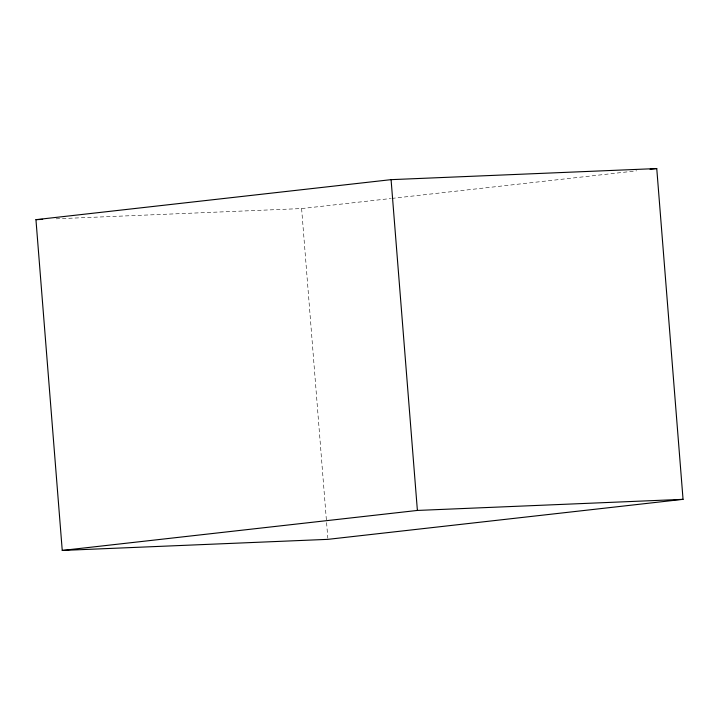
<?xml version="1.0" encoding="UTF-8"?>
<svg xmlns="http://www.w3.org/2000/svg" width="719" height="719" viewBox="0 0 719 719"><rect width="100%" height="100%" fill="white"/><g stroke="black" fill="none" stroke-linecap="round" stroke-linejoin="round"><path stroke-width="0.54" stroke-dasharray="3.6 2.7" d="M56.127 218.819L301.612 208.564L390.678 198.534M391.792 198.408L636.71 170.816M301.612 208.564L326.498 521.464M326.579 522.587L327.828 538.225"/><path stroke-width="1.08" d="M35.95 219.663L391.082 179.651L656.753 168.561L683.05 499.337L327.918 539.349L62.247 550.439L35.95 219.663L42.673 219.376M650.075 169.316L656.753 168.561M62.247 550.439L417.388 510.436L683.05 499.337M391.082 179.651L417.388 510.436"/></g></svg>
